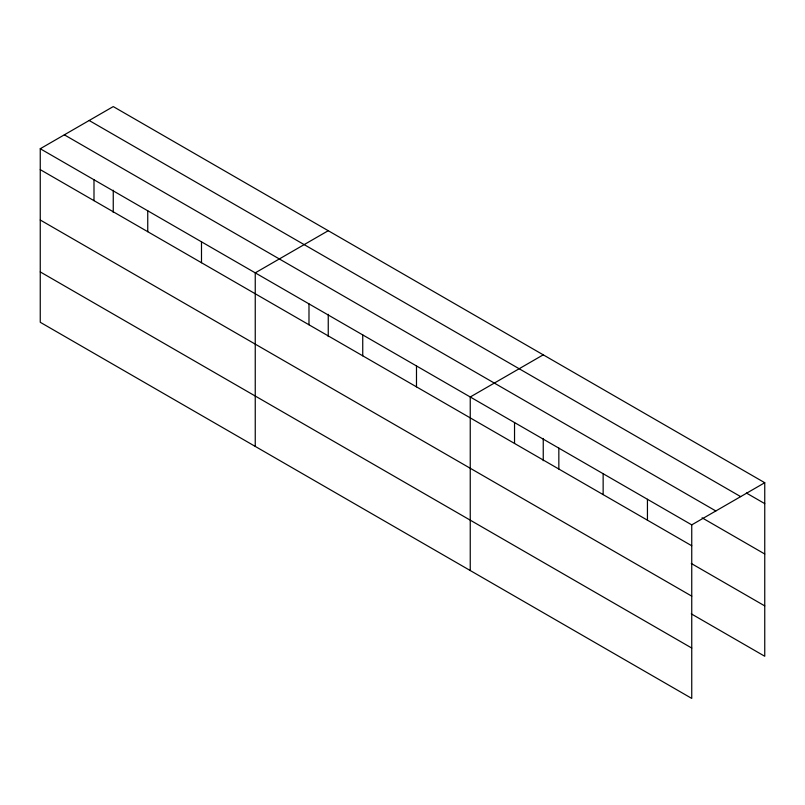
<?xml version="1.0" encoding="UTF-8"?>
<svg xmlns="http://www.w3.org/2000/svg" width="805" height="805" viewBox="0 0 805 805"><rect width="100%" height="100%" fill="white"/><g stroke="black" fill="none" stroke-linecap="round" stroke-linejoin="round"><path stroke-width="1.21" d="M691.747 596.143L691.747 524.87L40.25 148.734L40.25 322.282L691.747 698.418L691.747 596.143L40.25 220.007M691.274 613.843L764.75 656.266L764.75 482.718L113.253 106.582L40.25 148.734M328.249 230.713L255.245 272.855L255.245 446.403M543.244 354.834L470.241 396.986L470.241 570.534M691.747 524.87L764.75 482.718M746.386 493.022L764.75 503.628M89.164 120.488L740.66 496.625M64.34 134.827L715.836 510.964M702.081 517.816L764.75 554.001M40.25 169.634L691.747 545.77M691.274 563.48L764.75 605.893M40.25 271.909L691.747 648.045M647.441 499.291L647.441 520.201M603.146 473.712L603.146 494.622M558.841 448.133L558.841 469.043M543.244 438.463L543.244 460.712M514.536 422.565L514.536 443.464M416.487 365.953L416.487 386.853M362.743 334.92L362.743 355.83M328.249 314.342L328.249 336.581M308.989 303.888L308.989 324.797M201.492 241.822L201.492 262.732M147.748 210.799L147.748 231.699M113.253 190.222L113.253 212.46M93.994 179.767L93.994 200.666"/></g></svg>
